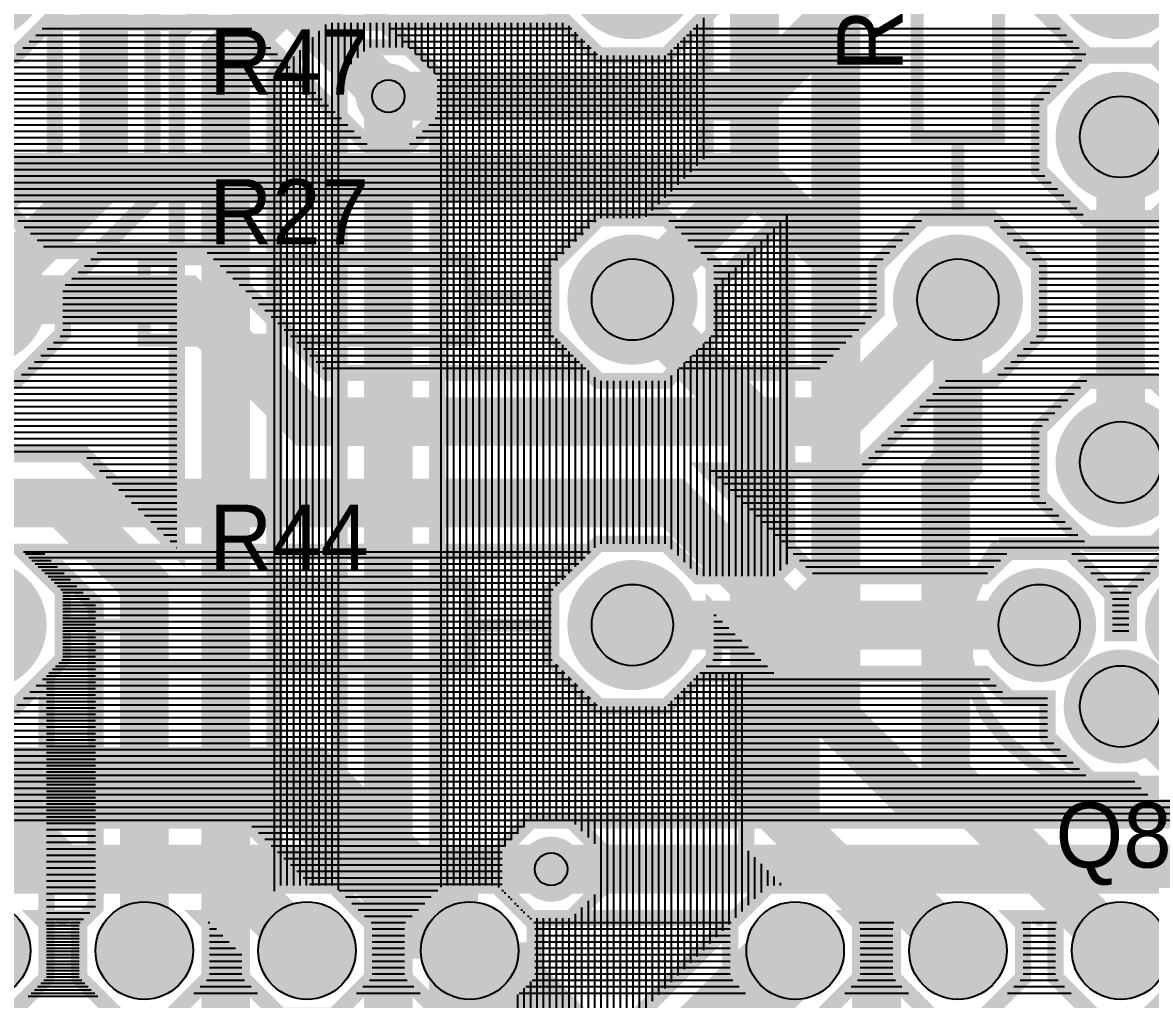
# Model space of a CAD drawing. Header units: inches. Extents: x -5.9 to 5.9, y -1.2 to 1.2.
# Drawn here: x 3.334 to 4.027, y -0.262 to 0.339 of the extents above; entities that cross this region are included whole.
import ezdxf

# ---------------------------------------------------------------- set-up
doc = ezdxf.new("R2010")
doc.units = ezdxf.units.IN
doc.layers.get('0').update_dxf_attribs({"linetype": 'CONTINUOUS'})

# ---------------------------------------------------------------- blocks, each defined once
blk = doc.blocks.new('EPAD')
at = {"const_width": 0.5}
blk.add_lwpolyline([(-0.25, 0, 1), (0.25, 0, 1)], format="xyb", close=True, dxfattribs=at)

msp = doc.modelspace()

# ---------------------------------------------------------------- linework, layer by layer
for points, const_width in [([(3.271485, 0.0735), (3.371485, 0.0735), (3.429059, 0.015925), (3.429059, 0.330926), (3.496633, 0.3985), (3.668348, 0.3985), (3.688348, 0.4185), (3.716634, 0.4185), (3.716633, 0.4185), (3.688348, 0.4185), (3.659059, 0.447789), (3.659059, 0.489211), (3.688348, 0.5185), (3.716633, 0.5185), (3.796633, 0.5985), (3.868348, 0.5985), (3.883349, 0.6135), (3.096485, 0.6135)], 0.01), ([(3.809059, -0.0315), (3.834059, -0.0065), (3.834059, 0.3935), (4.009059, 0.5685)], 0.03), ([(1.884059, 0.4935), (1.884059, 0.2435), (1.934059, 0.1935), (2.259059, 0.1935), (2.309059, 0.2435), (2.784059, 0.2435), (2.834059, 0.1935), (3.159059, 0.1935), (3.209059, 0.2435), (3.784059, 0.2435), (3.834059, 0.1935), (3.834059, -0.089), (3.884059, -0.139), (4.109059, -0.139), (4.109059, -0.2315)], 0.03), ([(3.359059, 0.489211), (3.359059, 0.460926), (3.414059, 0.405926), (3.414059, 0.231074), (3.359059, 0.176074), (3.359059, 0.147789), (3.32977, 0.1185), (3.288348, 0.1185)], 0.01), ([(3.309059, 0.1685), (3.384059, 0.2435), (3.384059, 0.3935), (3.309059, 0.4685)], 0.03), ([(3.709059, 0.4685), (3.784059, 0.3935), (3.784059, 0.2435), (3.709059, 0.1685)], 0.03), ([(3.884059, 0.2685), (3.934059, 0.2685), (3.934059, 0.4685), (3.884059, 0.4685), (3.884059, 0.2685)], 0.008), ([(3.884059, 0.2685), (3.934059, 0.2685), (3.934059, 0.4685), (3.884059, 0.4685), (3.884059, 0.2685)], 0.008), ([(3.884059, 0.2685), (3.934059, 0.2685), (3.934059, 0.4685), (3.884059, 0.4685), (3.884059, 0.2685)], 0.008), ([(3.34977, 0.3985), (3.496485, 0.3985), (3.571485, 0.3235), (3.571485, 0.3235), (3.589059, 0.305926), (3.589059, 0.281074), (3.571485, 0.2635), (3.546633, 0.2635), (3.529059, 0.281074), (3.529059, 0.281074), (3.471633, 0.3385), (3.34977, 0.3385), (3.32977, 0.3185), (3.288348, 0.3185), (3.259059, 0.347789), (3.259059, 0.389211), (3.288348, 0.4185), (3.32977, 0.4185), (3.34977, 0.3985)], 0.01), ([(3.759059, 0.389211), (3.759059, 0.347789), (3.72977, 0.3185), (3.688348, 0.3185), (3.659059, 0.347789), (3.659059, 0.389211), (3.688348, 0.4185), (3.72977, 0.4185), (3.759059, 0.389211)], 0.01), ([(3.959059, 0.347789), (3.959059, 0.389211), (3.988348, 0.4185), (4.02977, 0.4185), (4.059059, 0.389211), (4.059059, 0.347789), (4.02977, 0.3185), (3.988348, 0.3185), (3.959059, 0.347789)], 0.01), ([(3.609059, -0.2315), (3.684059, -0.3065), (4.184059, -0.3065), (4.184059, 0.1435), (4.409059, 0.3685)], 0.05), ([(3.134059, 0.3685), (3.209059, 0.2935), (3.209059, 0.0935), (3.259059, 0.0435), (3.359059, 0.0435), (3.409059, -0.0065), (3.409059, -0.2315)], 0.03), ([(3.559059, 0.2935), (3.484059, 0.3685), (3.309059, 0.3685)], 0.03), ([(3.459059, -0.7565), (3.459059, 0.3185), (3.509059, 0.3685), (3.709059, 0.3685)], 0.03), ([(3.559059, 0.2935), (3.784059, 0.2935), (3.859059, 0.3685), (4.009059, 0.3685)], 0.03), ([(3.316633, 0.2185), (3.354059, 0.255926), (3.354059, 0.34279), (3.32977, 0.3185), (3.288348, 0.3185)], 0.01), ([(3.625628, -0.2715), (3.649059, -0.248069), (3.649059, -0.214931), (3.625628, -0.1915), (3.592491, -0.1915), (3.589059, -0.194932), (3.589059, 0.305926), (3.571485, 0.3235), (3.546633, 0.3235), (3.529059, 0.305926), (3.529059, -0.194932), (3.525628, -0.1915), (3.492491, -0.1915), (3.489059, -0.194932), (3.489059, 0.306074), (3.521485, 0.3385), (3.668348, 0.3385), (3.688348, 0.3185), (3.72977, 0.3185), (3.754059, 0.34279), (3.754059, 0.255926)], 0.01), ([(4.059059, 0.289211), (4.059059, 0.247789), (4.02977, 0.2185), (3.988348, 0.2185), (3.959059, 0.247789), (3.959059, 0.289211), (3.988348, 0.3185), (4.02977, 0.3185), (4.059059, 0.289211)], 0.01), ([(3.509059, -0.6315), (3.559059, -0.5815), (3.559059, 0.2935)], 0.03), ([(4.009059, 0.0685), (4.009059, 0.2685)], 0.03), ([(3.909059, 0.2185), (3.909059, 0.2685)], 0.008), ([(3.909059, 0.2185), (3.909059, 0.2685)], 0.008), ([(3.909059, 0.2185), (3.909059, 0.2685)], 0.008), ([(3.754059, 0.255926), (3.716633, 0.2185), (3.688348, 0.2185), (3.659059, 0.189211), (3.659059, 0.147789), (3.688348, 0.1185), (3.72977, 0.1185), (3.759059, 0.147789), (3.759059, 0.176074), (3.804059, 0.221075), (3.804059, 0.005926), (3.796633, -0.0015), (3.74977, -0.0015), (3.72977, 0.0185), (3.688348, 0.0185), (3.659059, -0.010789), (3.659059, -0.052211), (3.688348, -0.0815), (3.72977, -0.0815), (3.74977, -0.0615), (3.779059, -0.0615), (3.779059, -0.168926), (3.801634, -0.1915), (3.792491, -0.1915), (3.769059, -0.214932), (3.706559, -0.277432)], 0.01), ([(3.288348, 0.2185), (3.32977, 0.2185), (3.34977, 0.1985), (3.446485, 0.1985), (3.521485, 0.1235), (3.683349, 0.1235), (3.659059, 0.147789), (3.659059, 0.189211), (3.688348, 0.2185), (3.72977, 0.2185), (3.759059, 0.189211), (3.759059, 0.147789), (3.734769, 0.1235), (3.821633, 0.1235), (3.859059, 0.160926), (3.859059, 0.189211), (3.888348, 0.2185), (3.92977, 0.2185), (3.959059, 0.189211), (3.959059, 0.147789), (3.92977, 0.1185), (3.901485, 0.1185), (3.846485, 0.0635), (3.756484, 0.0635), (3.821485, -0.0015), (3.92542, -0.0015), (3.94042, 0.0135), (3.977698, 0.0135), (4.004059, -0.012861), (4.004059, -0.0365), (4.014059, -0.0365), (4.014059, -0.012861), (4.04042, 0.0135)], 0.01), ([(3.409059, 0.1435), (3.609059, 0.1435), (3.609059, 0.1935), (3.409059, 0.1935), (3.409059, 0.1435)], 0.008), ([(3.409059, 0.1435), (3.609059, 0.1435), (3.609059, 0.1935), (3.409059, 0.1935), (3.409059, 0.1435)], 0.008), ([(3.409059, 0.1435), (3.609059, 0.1435), (3.609059, 0.1935), (3.409059, 0.1935), (3.409059, 0.1435)], 0.008), ([(3.309059, 0.1685), (3.434059, 0.1685), (3.509059, 0.0935), (3.834059, 0.0935), (3.909059, 0.1685)], 0.03), ([(3.709059, 0.1685), (3.784059, 0.0935), (3.784059, -0.1315), (3.834059, -0.1815), (3.859059, -0.1815), (3.909059, -0.2315)], 0.03), ([(3.909059, 0.1685), (3.909059, 0.0685), (3.901559, 0.061), (3.901559, -0.124), (4.009059, -0.2315)], 0.03), ([(3.359059, 0.1685), (3.409059, 0.1685)], 0.008), ([(3.359059, 0.1685), (3.409059, 0.1685)], 0.008), ([(3.359059, 0.1685), (3.409059, 0.1685)], 0.008), ([(3.609059, 0.1685), (3.659059, 0.1685)], 0.008), ([(3.609059, 0.1685), (3.659059, 0.1685)], 0.008), ([(3.609059, 0.1685), (3.659059, 0.1685)], 0.008), ([(2.009059, 0.1435), (3.034059, 0.1435), (3.359059, -0.1815), (3.659059, -0.1815)], 0.03), ([(4.04977, 0.0385), (4.02977, 0.0185), (3.988348, 0.0185), (3.959059, 0.047789), (3.959059, 0.089211), (3.988348, 0.1185), (4.02977, 0.1185), (4.04977, 0.0985)], 0.01), ([(4.009059, 0.0685), (4.084059, 0.0685), (4.134059, 0.0185), (4.134059, -0.0815), (4.109059, -0.1065), (4.039059, -0.1065), (4.014059, -0.0815), (4.009059, -0.0815)], 0.03), ([(-0.340941, 0.0185), (-0.315941, -0.0065), (0.184059, -0.0065), (0.234059, 0.0435), (3.734059, 0.0435), (3.809059, -0.0315), (3.959059, -0.0315)], 0.03), ([(3.914059, -0.0315), (3.914919, -0.022174), (3.917184, -0.013141), (3.924059, 0.002875), (3.934059, 0.0185)], 0.008), ([(3.914059, -0.0315), (3.914919, -0.022174), (3.917184, -0.013141), (3.924059, 0.002875), (3.934059, 0.0185)], 0.008), ([(3.914059, -0.0315), (3.914919, -0.022174), (3.917184, -0.013141), (3.924059, 0.002875), (3.934059, 0.0185)], 0.008), ([(4.084059, 0.0185), (3.934059, 0.0185)], 0.008), ([(4.084059, 0.0185), (3.934059, 0.0185)], 0.008), ([(4.084059, 0.0185), (3.934059, 0.0185)], 0.008), ([(2.14184, 0.0135), (3.076278, 0.0135), (3.054059, -0.008719), (3.054059, -0.054281), (3.086278, -0.0865), (3.131841, -0.0865), (3.164059, -0.054281), (3.164059, -0.008719), (3.14184, 0.0135), (3.283349, 0.0135), (3.259059, -0.010789), (3.259059, -0.052211), (3.288348, -0.0815), (3.32977, -0.0815), (3.359059, -0.052211), (3.359059, -0.010789), (3.334769, 0.0135), (3.683349, 0.0135), (3.659059, -0.010789)], 0.01), ([(3.392491, -0.2715), (3.369059, -0.248069), (3.369059, -0.214931), (3.379059, -0.204931), (3.379059, -0.018926), (3.346633, 0.0135), (3.334769, 0.0135), (3.359059, -0.010789), (3.359059, -0.052211), (3.349059, -0.062211), (3.349059, -0.248069), (3.325628, -0.2715)], 0.01), ([(3.109059, -0.0315), (3.209059, -0.1315), (3.509059, -0.1315), (3.609059, -0.2315)], 0.05), ([(3.409059, -0.0565), (3.609059, -0.0565), (3.609059, -0.0065), (3.409059, -0.0065), (3.409059, -0.0565)], 0.008), ([(3.409059, -0.0565), (3.609059, -0.0565), (3.609059, -0.0065), (3.409059, -0.0065), (3.409059, -0.0565)], 0.008), ([(3.409059, -0.0565), (3.609059, -0.0565), (3.609059, -0.0065), (3.409059, -0.0065), (3.409059, -0.0565)], 0.008), ([(3.659059, -0.010789), (3.659059, -0.052211), (3.688348, -0.0815), (3.72977, -0.0815), (3.759059, -0.052211), (3.759059, -0.023925), (3.796633, -0.0615), (3.92542, -0.0615), (3.94042, -0.0765), (3.964059, -0.0765), (3.964059, -0.100139), (3.99042, -0.1265), (4.016633, -0.1265), (4.026633, -0.1365), (4.121485, -0.1365)], 0.01), ([(3.809059, -0.0315), (3.709059, -0.0315)], 0.03), ([(3.809059, -0.0315), (3.809059, -0.1565), (3.859059, -0.2065), (3.859059, -0.5815), (3.959059, -0.5815), (4.009059, -0.6315)], 0.03), ([(3.359059, -0.0315), (3.409059, -0.0315)], 0.008), ([(3.359059, -0.0315), (3.409059, -0.0315)], 0.008), ([(3.359059, -0.0315), (3.409059, -0.0315)], 0.008), ([(3.609059, -0.0315), (3.659059, -0.0315)], 0.008), ([(3.609059, -0.0315), (3.659059, -0.0315)], 0.008), ([(3.609059, -0.0315), (3.659059, -0.0315)], 0.008), ([(3.914059, -0.0315), (3.914398, -0.051947), (3.918883, -0.070856), (3.927089, -0.08786), (3.93859, -0.102594), (3.952963, -0.114691), (3.969782, -0.123785), (3.988622, -0.12951), (4.009059, -0.1315)], 0.008), ([(3.914059, -0.0315), (3.914398, -0.051947), (3.918883, -0.070856), (3.927089, -0.08786), (3.93859, -0.102594), (3.952963, -0.114691), (3.969782, -0.123785), (3.988622, -0.12951), (4.009059, -0.1315)], 0.008), ([(3.914059, -0.0315), (3.914398, -0.051947), (3.918883, -0.070856), (3.927089, -0.08786), (3.93859, -0.102594), (3.952963, -0.114691), (3.969782, -0.123785), (3.988622, -0.12951), (4.009059, -0.1315)], 0.008), ([(4.104059, -0.0315), (4.10372, -0.051947), (4.099235, -0.070856), (4.09103, -0.08786), (4.079528, -0.102594), (4.065155, -0.114691), (4.048336, -0.123785), (4.029496, -0.12951), (4.009059, -0.1315)], 0.008), ([(4.104059, -0.0315), (4.10372, -0.051947), (4.099235, -0.070856), (4.09103, -0.08786), (4.079528, -0.102594), (4.065155, -0.114691), (4.048336, -0.123785), (4.029496, -0.12951), (4.009059, -0.1315)], 0.008), ([(4.104059, -0.0315), (4.10372, -0.051947), (4.099235, -0.070856), (4.09103, -0.08786), (4.079528, -0.102594), (4.065155, -0.114691), (4.048336, -0.123785), (4.029496, -0.12951), (4.009059, -0.1315)], 0.008), ([(0.734059, -0.1065), (0.734059, -0.1915), (2.134059, -0.1915), (2.224059, -0.2815), (3.059059, -0.2815), (3.059059, -0.1815), (3.459059, -0.1815), (3.509059, -0.2315)], 0.03), ([(3.525628, -0.2715), (3.549059, -0.248069), (3.549059, -0.214931), (3.525628, -0.1915), (3.511485, -0.1915), (3.471485, -0.1515), (3.046633, -0.1515), (3.029059, -0.169074), (3.029059, -0.194932), (3.025628, -0.1915), (3.011485, -0.1915), (2.921485, -0.1015), (1.321633, -0.1015)], 0.01), ([(3.629059, -0.193926), (3.629059, -0.169074), (3.646633, -0.1515), (3.671485, -0.1515), (3.689059, -0.169074), (3.689059, -0.193926), (3.671485, -0.2115), (3.646633, -0.2115), (3.629059, -0.193926)], 0.01), ([(3.792491, -0.2715), (3.769059, -0.248069), (3.769059, -0.214931), (3.772491, -0.2115), (3.646633, -0.2115), (3.629059, -0.193926), (3.629059, -0.169074), (3.646633, -0.1515), (4.071485, -0.1515)], 0.01), ([(3.659059, -0.1815), (4.059059, -0.1815)], 0.03), ([(3.569059, -0.248069), (3.569059, -0.214931), (3.592491, -0.1915), (3.625628, -0.1915), (3.649059, -0.214931), (3.649059, -0.248069), (3.625628, -0.2715), (3.592491, -0.2715), (3.569059, -0.248069)], 0.01), ([(3.609059, -0.1915), (3.609059, -0.2315)], 0.01), ([(3.609059, -0.1915), (3.609059, -0.2315)], 0.01), ([(3.325628, -0.2715), (3.349059, -0.248069), (3.349059, -0.214931), (3.345627, -0.2115), (3.372491, -0.2115), (3.369059, -0.214931), (3.369059, -0.248069), (3.392491, -0.2715)], 0.01), ([(3.425628, -0.2715), (3.449059, -0.248069), (3.449059, -0.214931), (3.445627, -0.2115), (3.446633, -0.2115), (3.469059, -0.233926), (3.469059, -0.248069), (3.492491, -0.2715)], 0.01), ([(3.609059, -0.2315), (3.609059, -0.2815), (3.584059, -0.3065), (3.509059, -0.3065)], 0.05), ([(3.809059, -0.6315), (3.746559, -0.569), (3.746559, -0.294), (3.809059, -0.2315)], 0.05), ([(3.892491, -0.2715), (3.869059, -0.248069), (3.869059, -0.214931), (3.872491, -0.2115), (3.845627, -0.2115), (3.849059, -0.214931), (3.849059, -0.248069), (3.825628, -0.2715)], 0.01), ([(3.992491, -0.2715), (3.969059, -0.248069), (3.969059, -0.214931), (3.972491, -0.2115), (3.945627, -0.2115), (3.949059, -0.214931), (3.949059, -0.248069), (3.925628, -0.2715)], 0.01), ([(3.569059, -0.2315), (3.609059, -0.2315)], 0.01), ([(3.649059, -0.2315), (3.609059, -0.2315)], 0.01), ([(3.609059, -0.2715), (3.609059, -0.2315)], 0.01), ([(3.649059, -0.2315), (3.609059, -0.2315)], 0.01), ([(3.609059, -0.2715), (3.609059, -0.2315)], 0.01), ([(4.049059, -0.248069), (4.025628, -0.2715)], 0.01), ([(3.429059, -0.494932), (3.429059, -0.268068), (3.425628, -0.2715)], 0.01), ([(3.529059, -0.494932), (3.525628, -0.4915), (3.492491, -0.4915), (3.489059, -0.494932), (3.489059, -0.268068), (3.492491, -0.2715), (3.525628, -0.2715), (3.529059, -0.268068), (3.529059, -0.494932)], 0.01), ([(3.589059, -0.494932), (3.589059, -0.268068), (3.592491, -0.2715)], 0.01)]:
    msp.add_lwpolyline(points, dxfattribs=dict(const_width=const_width))
for points in [[(3.752838, 0.254704), (3.752838, 0.341569)], [(3.346289, 0.33502), (3.354059, 0.33502)], [(3.346289, 0.33502), (3.475114, 0.33502)], [(3.414059, 0.33502), (3.433154, 0.33502)], [(3.516618, -0.1915), (3.516618, 0.333633)], [(3.520555, -0.1915), (3.520555, 0.33757)], [(3.524492, -0.1915), (3.524492, 0.3385)], [(3.528429, -0.194302), (3.528429, 0.3385)], [(3.532366, 0.309233), (3.532366, 0.3385)], [(3.536303, 0.31317), (3.536303, 0.3385)], [(3.54024, 0.317107), (3.54024, 0.3385)], [(3.544177, 0.321044), (3.544177, 0.3385)], [(3.548114, 0.3235), (3.548114, 0.3385)], [(3.552051, 0.3235), (3.552051, 0.3385)], [(3.555988, 0.3235), (3.555988, 0.3385)], [(3.559925, 0.3235), (3.559925, 0.3385)], [(3.559965, 0.33502), (3.671829, 0.33502)], [(3.563862, 0.3235), (3.563862, 0.3385)], [(3.567799, 0.3235), (3.567799, 0.3385)], [(3.571736, 0.323249), (3.571736, 0.3385)], [(3.575673, 0.319312), (3.575673, 0.3385)], [(3.57961, 0.315375), (3.57961, 0.3385)], [(3.583547, 0.311438), (3.583547, 0.3385)], [(3.587484, 0.307501), (3.587484, 0.3385)], [(3.591421, -0.19257), (3.591421, 0.3385)], [(3.595358, -0.1915), (3.595358, 0.3385)], [(3.599295, -0.1915), (3.599295, 0.3385)], [(3.603232, -0.1915), (3.603232, 0.3385)], [(3.607169, -0.1915), (3.607169, 0.3385)], [(3.611106, -0.1915), (3.611106, 0.3385)], [(3.615043, -0.1915), (3.615043, 0.3385)], [(3.61898, -0.1915), (3.61898, 0.3385)], [(3.622917, -0.1915), (3.622917, 0.3385)], [(3.626854, -0.192727), (3.626854, 0.3385)], [(3.630791, -0.167342), (3.630791, 0.3385)], [(3.634728, -0.163405), (3.634728, 0.3385)], [(3.638665, -0.159468), (3.638665, 0.3385)], [(3.642602, -0.155531), (3.642602, 0.3385)], [(3.646539, -0.151594), (3.646539, 0.3385)], [(3.650476, -0.1515), (3.650476, 0.3385)], [(3.654413, -0.1515), (3.654413, 0.3385)], [(3.65835, -0.1515), (3.65835, 0.3385)], [(3.662287, 0.192438), (3.662287, 0.3385)], [(3.666224, 0.196375), (3.666224, 0.3385)], [(3.670161, 0.200312), (3.670161, 0.336688)], [(3.674098, 0.204249), (3.674098, 0.332751)], [(3.744964, 0.24683), (3.744964, 0.333695)], [(3.746289, 0.33502), (3.971829, 0.33502)], [(3.748901, 0.250767), (3.748901, 0.337632)], [(3.338415, 0.327146), (3.354059, 0.327146)], [(3.338415, 0.327146), (3.482988, 0.327146)], [(3.342352, 0.331083), (3.354059, 0.331083)], [(3.342352, 0.331083), (3.479051, 0.331083)], [(3.414059, 0.331083), (3.429217, 0.331083)], [(3.414059, 0.327146), (3.429059, 0.327146)], [(3.512681, -0.1915), (3.512681, 0.329696)], [(3.563902, 0.331083), (3.675766, 0.331083)], [(3.567839, 0.327146), (3.679703, 0.327146)], [(3.678035, 0.208186), (3.678035, 0.328814)], [(3.73709, 0.238956), (3.73709, 0.325821)], [(3.738415, 0.327146), (3.979703, 0.327146)], [(3.741027, 0.242893), (3.741027, 0.329758)], [(3.742352, 0.331083), (3.975766, 0.331083)], [(3.330541, 0.319272), (3.354059, 0.319272)], [(3.330541, 0.319272), (3.490862, 0.319272)], [(3.334478, 0.323209), (3.354059, 0.323209)], [(3.334478, 0.323209), (3.486925, 0.323209)], [(3.414059, 0.323209), (3.429059, 0.323209)], [(3.414059, 0.319272), (3.429059, 0.319272)], [(3.504807, -0.1915), (3.504807, 0.321822)], [(3.508744, -0.1915), (3.508744, 0.325759)], [(3.571776, 0.323209), (3.68364, 0.323209)], [(3.575713, 0.319272), (3.687577, 0.319272)], [(3.681972, 0.212123), (3.681972, 0.324877)], [(3.685909, 0.21606), (3.685909, 0.32094)], [(3.730541, 0.319272), (3.987577, 0.319272)], [(3.733153, 0.235019), (3.733153, 0.321884)], [(3.734478, 0.323209), (3.98364, 0.323209)], [(3.140006, 0.315335), (3.494799, 0.315335)], [(3.22965, 0.315335), (3.354059, 0.315335)], [(3.414059, 0.315335), (3.429059, 0.315335)], [(3.496933, -0.1915), (3.496933, 0.313948)], [(3.50087, -0.1915), (3.50087, 0.317885)], [(3.57965, 0.315335), (3.985183, 0.315335)], [(3.689846, 0.2185), (3.689846, 0.3185)], [(3.693783, 0.2185), (3.693783, 0.3185)], [(3.69772, 0.2185), (3.69772, 0.3185)], [(3.701657, 0.2185), (3.701657, 0.3185)], [(3.705594, 0.2185), (3.705594, 0.3185)], [(3.709531, 0.2185), (3.709531, 0.3185)], [(3.713468, 0.2185), (3.713468, 0.3185)], [(3.717405, 0.219271), (3.717405, 0.3185)], [(3.721342, 0.223208), (3.721342, 0.3185)], [(3.725279, 0.227145), (3.725279, 0.3185)], [(3.729216, 0.231082), (3.729216, 0.3185)], [(3.143943, 0.311398), (3.498736, 0.311398)], [(3.14788, 0.307461), (3.502673, 0.307461)], [(3.233587, 0.311398), (3.354059, 0.311398)], [(3.237524, 0.307461), (3.354059, 0.307461)], [(3.414059, 0.311398), (3.429059, 0.311398)], [(3.414059, 0.307461), (3.429059, 0.307461)], [(3.489059, -0.194932), (3.489059, 0.306074)], [(3.492996, -0.1915), (3.492996, 0.310011)], [(3.583587, 0.311398), (3.981246, 0.311398)], [(3.587524, 0.307461), (3.977309, 0.307461)], [(3.151817, 0.303524), (3.50661, 0.303524)], [(3.155754, 0.299587), (3.510547, 0.299587)], [(3.239059, 0.303524), (3.354059, 0.303524)], [(3.239059, 0.299587), (3.354059, 0.299587)], [(3.414059, 0.303524), (3.429059, 0.303524)], [(3.414059, 0.299587), (3.429059, 0.299587)], [(3.589059, 0.303524), (3.973372, 0.303524)], [(3.589059, 0.299587), (3.969435, 0.299587)], [(3.159691, 0.29565), (3.514484, 0.29565)], [(3.163628, 0.291713), (3.518421, 0.291713)], [(3.239059, 0.29565), (3.354059, 0.29565)], [(3.239059, 0.291713), (3.354059, 0.291713)], [(3.414059, 0.29565), (3.429059, 0.29565)], [(3.414059, 0.291713), (3.429059, 0.291713)], [(3.589059, 0.29565), (3.965498, 0.29565)], [(3.589059, 0.291713), (3.961561, 0.291713)], [(3.164059, 0.287776), (3.522358, 0.287776)], [(3.239059, 0.287776), (3.354059, 0.287776)], [(3.414059, 0.287776), (3.429059, 0.287776)], [(3.589059, 0.287776), (3.959059, 0.287776)], [(3.164059, 0.283839), (3.526295, 0.283839)], [(3.164059, 0.279902), (3.530231, 0.279902)], [(3.239059, 0.283839), (3.354059, 0.283839)], [(3.239059, 0.279902), (3.354059, 0.279902)], [(3.414059, 0.283839), (3.429059, 0.283839)], [(3.414059, 0.279902), (3.429059, 0.279902)], [(3.587887, 0.279902), (3.959059, 0.279902)], [(3.589059, 0.283839), (3.959059, 0.283839)], [(3.164059, 0.275965), (3.534169, 0.275965)], [(3.164059, 0.272028), (3.538106, 0.272028)], [(3.239059, 0.275965), (3.354059, 0.275965)], [(3.239059, 0.272028), (3.354059, 0.272028)], [(3.414059, 0.275965), (3.429059, 0.275965)], [(3.414059, 0.272028), (3.429059, 0.272028)], [(3.580013, 0.272028), (3.959059, 0.272028)], [(3.58395, 0.275965), (3.959059, 0.275965)], [(3.164059, 0.268091), (3.542043, 0.268091)], [(3.164059, 0.264154), (3.54598, 0.264154)], [(3.239059, 0.268091), (3.354059, 0.268091)], [(3.239059, 0.264154), (3.354059, 0.264154)], [(3.414059, 0.268091), (3.429059, 0.268091)], [(3.414059, 0.264154), (3.429059, 0.264154)], [(3.572139, 0.264154), (3.959059, 0.264154)], [(3.576076, 0.268091), (3.959059, 0.268091)], [(3.164059, 0.260217), (3.959059, 0.260217)], [(3.239059, 0.260217), (3.354059, 0.260217)], [(3.414059, 0.260217), (3.429059, 0.260217)], [(3.164059, 0.25628), (3.959059, 0.25628)], [(3.164059, 0.252343), (3.959059, 0.252343)], [(3.239059, 0.25628), (3.354059, 0.25628)], [(3.239059, 0.252343), (3.350476, 0.252343)], [(3.414059, 0.25628), (3.429059, 0.25628)], [(3.414059, 0.252343), (3.429059, 0.252343)], [(3.162809, 0.244469), (3.96238, 0.244469)], [(3.164059, 0.248406), (3.959059, 0.248406)], [(3.239059, 0.248406), (3.346539, 0.248406)], [(3.239059, 0.244469), (3.342602, 0.244469)], [(3.414059, 0.248406), (3.429059, 0.248406)], [(3.414059, 0.244469), (3.429059, 0.244469)], [(3.154935, 0.236594), (3.970254, 0.236594)], [(3.158872, 0.240531), (3.966317, 0.240531)], [(3.239059, 0.240531), (3.338665, 0.240531)], [(3.239059, 0.236594), (3.334728, 0.236594)], [(3.414059, 0.240531), (3.429059, 0.240531)], [(3.414059, 0.236594), (3.429059, 0.236594)], [(3.150998, 0.232657), (3.974191, 0.232657)], [(3.414059, 0.232657), (3.429059, 0.232657)], [(3.143124, 0.224783), (3.982065, 0.224783)], [(3.147061, 0.22872), (3.978128, 0.22872)], [(3.407768, 0.224783), (3.429059, 0.224783)], [(3.411705, 0.22872), (3.429059, 0.22872)], [(3.139187, 0.220846), (3.986002, 0.220846)], [(3.33136, 0.216909), (3.686758, 0.216909)], [(3.399894, 0.216909), (3.429059, 0.216909)], [(3.403831, 0.220846), (3.429059, 0.220846)], [(3.73136, 0.216909), (3.886758, 0.216909)], [(3.800082, 0.001948), (3.800082, 0.217098)], [(3.804019, 0.005885), (3.804019, 0.221035)], [(3.804059, 0.005926), (3.804059, 0.221075)], [(3.93136, 0.216909), (4.254059, 0.216909)], [(3.335297, 0.212972), (3.682821, 0.212972)], [(3.339234, 0.209035), (3.678884, 0.209035)], [(3.39202, 0.209035), (3.429059, 0.209035)], [(3.395957, 0.212972), (3.429059, 0.212972)], [(3.735297, 0.212972), (3.882821, 0.212972)], [(3.739234, 0.209035), (3.878884, 0.209035)], [(3.792208, -0.0015), (3.792208, 0.209224)], [(3.796145, -0.0015), (3.796145, 0.213161)], [(3.935297, 0.212972), (4.254059, 0.212972)], [(3.939234, 0.209035), (4.254059, 0.209035)], [(3.343171, 0.205098), (3.674947, 0.205098)], [(3.347108, 0.201161), (3.67101, 0.201161)], [(3.384146, 0.201161), (3.429059, 0.201161)], [(3.388083, 0.205098), (3.429059, 0.205098)], [(3.743171, 0.205098), (3.874947, 0.205098)], [(3.747108, 0.201161), (3.87101, 0.201161)], [(3.784334, -0.0015), (3.784334, 0.20135)], [(3.788271, -0.0015), (3.788271, 0.205287)], [(3.943171, 0.205098), (4.254059, 0.205098)], [(3.947108, 0.201161), (4.254059, 0.201161)], [(3.380209, 0.197224), (3.429059, 0.197224)], [(3.44776, 0.197224), (3.667073, 0.197224)], [(3.751045, 0.197224), (3.867073, 0.197224)], [(3.780397, -0.0015), (3.780397, 0.197413)], [(3.951045, 0.197224), (4.254059, 0.197224)], [(3.372335, 0.18935), (3.429059, 0.18935)], [(3.376272, 0.193287), (3.429059, 0.193287)], [(3.451697, 0.193287), (3.663136, 0.193287)], [(3.455634, 0.18935), (3.659199, 0.18935)], [(3.754982, 0.193287), (3.863136, 0.193287)], [(3.758919, 0.18935), (3.859199, 0.18935)], [(3.772523, -0.0015), (3.772523, 0.189539)], [(3.77646, -0.0015), (3.77646, 0.193476)], [(3.954982, 0.193287), (4.254059, 0.193287)], [(3.958919, 0.18935), (4.254059, 0.18935)], [(3.364461, 0.181476), (3.429059, 0.181476)], [(3.368398, 0.185413), (3.429059, 0.185413)], [(3.459571, 0.185413), (3.659059, 0.185413)], [(3.463508, 0.181476), (3.659059, 0.181476)], [(3.759059, 0.185413), (3.859059, 0.185413)], [(3.759059, 0.181476), (3.859059, 0.181476)], [(3.764649, -0.0015), (3.764649, 0.181665)], [(3.768586, -0.0015), (3.768586, 0.185602)], [(3.959059, 0.185413), (4.254059, 0.185413)], [(3.959059, 0.181476), (4.254059, 0.181476)], [(3.359059, 0.173602), (3.429059, 0.173602)], [(3.360524, 0.177539), (3.429059, 0.177539)], [(3.467445, 0.177539), (3.659059, 0.177539)], [(3.471382, 0.173602), (3.659059, 0.173602)], [(3.759059, 0.177539), (3.859059, 0.177539)], [(3.759059, 0.173602), (3.859059, 0.173602)], [(3.760712, -0.0015), (3.760712, 0.177728)], [(3.959059, 0.177539), (4.257594, 0.177539)], [(3.959059, 0.173602), (4.261531, 0.173602)], [(3.359059, 0.169665), (3.429059, 0.169665)], [(3.475319, 0.169665), (3.659059, 0.169665)], [(3.759059, 0.169665), (3.859059, 0.169665)], [(3.959059, 0.169665), (4.265469, 0.169665)], [(3.359059, 0.165728), (3.429059, 0.165728)], [(3.359059, 0.161791), (3.429059, 0.161791)], [(3.479256, 0.165728), (3.659059, 0.165728)], [(3.483193, 0.161791), (3.659059, 0.161791)], [(3.759059, 0.165728), (3.859059, 0.165728)], [(3.759059, 0.161791), (3.859059, 0.161791)], [(3.959059, 0.165728), (4.269406, 0.165728)], [(3.959059, 0.161791), (4.273343, 0.161791)], [(3.359059, 0.157854), (3.429059, 0.157854)], [(3.359059, 0.153917), (3.429059, 0.153917)], [(3.48713, 0.157854), (3.659059, 0.157854)], [(3.491067, 0.153917), (3.659059, 0.153917)], [(3.759059, 0.157854), (3.855988, 0.157854)], [(3.759059, 0.153917), (3.852051, 0.153917)], [(3.959059, 0.157854), (4.27728, 0.157854)], [(3.959059, 0.153917), (4.281217, 0.153917)], [(3.357313, 0.146043), (3.429059, 0.146043)], [(3.359059, 0.14998), (3.429059, 0.14998)], [(3.495004, 0.14998), (3.659059, 0.14998)], [(3.498941, 0.146043), (3.660806, 0.146043)], [(3.757313, 0.146043), (3.844177, 0.146043)], [(3.759059, 0.14998), (3.848114, 0.14998)], [(3.957313, 0.146043), (4.289091, 0.146043)], [(3.959059, 0.14998), (4.285154, 0.14998)], [(3.353376, 0.142106), (3.429059, 0.142106)], [(3.502878, 0.142106), (3.664743, 0.142106)], [(3.662287, -0.007562), (3.662287, 0.144562)], [(3.666224, -0.003625), (3.666224, 0.140625)], [(3.752838, -0.0015), (3.752838, 0.141569)], [(3.753376, 0.142106), (3.84024, 0.142106)], [(3.756775, -0.0015), (3.756775, 0.145506)], [(3.953376, 0.142106), (4.293028, 0.142106)], [(3.345502, 0.134232), (3.429059, 0.134232)], [(3.349439, 0.138169), (3.429059, 0.138169)], [(3.506815, 0.138169), (3.66868, 0.138169)], [(3.510752, 0.134232), (3.672617, 0.134232)], [(3.670161, 0.000312), (3.670161, 0.136688)], [(3.674098, 0.004249), (3.674098, 0.132751)], [(3.744964, 0.003305), (3.744964, 0.133695)], [(3.745502, 0.134232), (3.832366, 0.134232)], [(3.748901, -0.000632), (3.748901, 0.137632)], [(3.749439, 0.138169), (3.836303, 0.138169)], [(3.945502, 0.134232), (4.300902, 0.134232)], [(3.949439, 0.138169), (4.296965, 0.138169)], [(3.337628, 0.126358), (3.429059, 0.126358)], [(3.341565, 0.130295), (3.429059, 0.130295)], [(3.514689, 0.130295), (3.676554, 0.130295)], [(3.518626, 0.126358), (3.680491, 0.126358)], [(3.678035, 0.008186), (3.678035, 0.128814)], [(3.681972, 0.012123), (3.681972, 0.124877)], [(3.73709, 0.011179), (3.73709, 0.125821)], [(3.737628, 0.126358), (3.824492, 0.126358)], [(3.741027, 0.007242), (3.741027, 0.129758)], [(3.741565, 0.130295), (3.828429, 0.130295)], [(3.937628, 0.126358), (4.308776, 0.126358)], [(3.941565, 0.130295), (4.304839, 0.130295)], [(3.239059, 0.118484), (3.429059, 0.118484)], [(3.333691, 0.122421), (3.429059, 0.122421)], [(3.685909, 0.01606), (3.685909, 0.12094)], [(3.689846, 0.0185), (3.689846, 0.1185)], [(3.693783, 0.0185), (3.693783, 0.1185)], [(3.69772, 0.0185), (3.69772, 0.1185)], [(3.701657, 0.0185), (3.701657, 0.1185)], [(3.705594, 0.0185), (3.705594, 0.1185)], [(3.709531, 0.0185), (3.709531, 0.1185)], [(3.713468, 0.0185), (3.713468, 0.1185)], [(3.717405, 0.0185), (3.717405, 0.1185)], [(3.721342, 0.0185), (3.721342, 0.1185)], [(3.725279, 0.0185), (3.725279, 0.1185)], [(3.729216, 0.0185), (3.729216, 0.1185)], [(3.733153, 0.015116), (3.733153, 0.121884)], [(3.901469, 0.118484), (3.988333, 0.118484)], [(3.933691, 0.122421), (4.312713, 0.122421)], [(3.239059, 0.114547), (3.429059, 0.114547)], [(3.897531, 0.114547), (3.984396, 0.114547)], [(3.239059, 0.11061), (3.429059, 0.11061)], [(3.239059, 0.106673), (3.429059, 0.106673)], [(3.889657, 0.106673), (3.976522, 0.106673)], [(3.893594, 0.11061), (3.980459, 0.11061)], [(3.242248, 0.102736), (3.429059, 0.102736)], [(3.246185, 0.098799), (3.429059, 0.098799)], [(3.881783, 0.098799), (3.968648, 0.098799)], [(3.88572, 0.102736), (3.972585, 0.102736)], [(3.250122, 0.094862), (3.429059, 0.094862)], [(3.254059, 0.090925), (3.429059, 0.090925)], [(3.873909, 0.090925), (3.960774, 0.090925)], [(3.877846, 0.094862), (3.964711, 0.094862)], [(3.257996, 0.086988), (3.429059, 0.086988)], [(3.869972, 0.086988), (3.959059, 0.086988)], [(3.261933, 0.083051), (3.429059, 0.083051)], [(3.26587, 0.079114), (3.429059, 0.079114)], [(3.862098, 0.079114), (3.959059, 0.079114)], [(3.866035, 0.083051), (3.959059, 0.083051)], [(3.269807, 0.075177), (3.429059, 0.075177)], [(3.373744, 0.07124), (3.429059, 0.07124)], [(3.854224, 0.07124), (3.959059, 0.07124)], [(3.858161, 0.075177), (3.959059, 0.075177)], [(3.377681, 0.067303), (3.429059, 0.067303)], [(3.381618, 0.063366), (3.429059, 0.063366)], [(3.756618, 0.063366), (3.959059, 0.063366)], [(3.850287, 0.067303), (3.959059, 0.067303)], [(3.385555, 0.059429), (3.429059, 0.059429)], [(3.389492, 0.055492), (3.429059, 0.055492)], [(3.760555, 0.059429), (3.959059, 0.059429)], [(3.764492, 0.055492), (3.959059, 0.055492)], [(3.393429, 0.051555), (3.429059, 0.051555)], [(3.768429, 0.051555), (3.959059, 0.051555)], [(3.397366, 0.047618), (3.429059, 0.047618)], [(3.401303, 0.043681), (3.429059, 0.043681)], [(3.772366, 0.047618), (3.959231, 0.047618)], [(3.776303, 0.043681), (3.963168, 0.043681)], [(3.40524, 0.039744), (3.429059, 0.039744)], [(3.409177, 0.035807), (3.429059, 0.035807)], [(3.78024, 0.039744), (3.967105, 0.039744)], [(3.784177, 0.035807), (3.971042, 0.035807)], [(3.413114, 0.03187), (3.429059, 0.03187)], [(3.417051, 0.027933), (3.429059, 0.027933)], [(3.788114, 0.03187), (3.974979, 0.03187)], [(3.792051, 0.027933), (3.978916, 0.027933)], [(3.420988, 0.023996), (3.429059, 0.023996)], [(3.795988, 0.023996), (3.982853, 0.023996)], [(3.424925, 0.020059), (3.429059, 0.020059)], [(3.428862, 0.016122), (3.429059, 0.016122)], [(3.799925, 0.020059), (3.98679, 0.020059)], [(3.803862, 0.016122), (4.094012, 0.016122)], [(3.334769, 0.0135), (3.683349, 0.0135)], [(3.336084, 0.012185), (3.347949, 0.012185)], [(3.338156, 0.010114), (3.679963, 0.010114)], [(3.340021, 0.008248), (3.351886, 0.008248)], [(3.807799, 0.012185), (3.939105, 0.012185)], [(3.811736, 0.008248), (3.935168, 0.008248)], [(3.979013, 0.012185), (4.039105, 0.012185)], [(3.98295, 0.008248), (4.035168, 0.008248)], [(3.342093, 0.006177), (3.676026, 0.006177)], [(3.343958, 0.004311), (3.355823, 0.004311)], [(3.34603, 0.00224), (3.672089, 0.00224)], [(3.347895, 0.000374), (3.35976, 0.000374)], [(3.815673, 0.004311), (3.931231, 0.004311)], [(3.81961, 0.000374), (3.927294, 0.000374)], [(3.986887, 0.004311), (4.031231, 0.004311)], [(3.990824, 0.000374), (4.027294, 0.000374)], [(3.349967, -0.001697), (3.668152, -0.001697)], [(3.351832, -0.003563), (3.363697, -0.003563)], [(3.353904, -0.005634), (3.664215, -0.005634)], [(3.994761, -0.003563), (4.023357, -0.003563)], [(3.355769, -0.0075), (3.367634, -0.0075)], [(3.357841, -0.009571), (3.660278, -0.009571)], [(3.359059, -0.011437), (3.371571, -0.011437)], [(3.359059, -0.013508), (3.659059, -0.013508)], [(3.998698, -0.0075), (4.01942, -0.0075)], [(4.002635, -0.011437), (4.015483, -0.011437)], [(3.359059, -0.015374), (3.375508, -0.015374)], [(3.359059, -0.017445), (3.659059, -0.017445)], [(3.359059, -0.019311), (3.379059, -0.019311)], [(4.004059, -0.015374), (4.014059, -0.015374)], [(4.004059, -0.019311), (4.014059, -0.019311)], [(3.359059, -0.021382), (3.659059, -0.021382)], [(3.359059, -0.023248), (3.379059, -0.023248)], [(3.359059, -0.025319), (3.659059, -0.025319)], [(3.359059, -0.027185), (3.379059, -0.027185)], [(3.759059, -0.025319), (3.760453, -0.025319)], [(4.004059, -0.023248), (4.014059, -0.023248)], [(4.004059, -0.027185), (4.014059, -0.027185)], [(3.359059, -0.029256), (3.659059, -0.029256)], [(3.359059, -0.031122), (3.379059, -0.031122)], [(3.359059, -0.033193), (3.659059, -0.033193)], [(3.759059, -0.029256), (3.76439, -0.029256)], [(3.759059, -0.033193), (3.768327, -0.033193)], [(4.004059, -0.031122), (4.014059, -0.031122)], [(3.359059, -0.035059), (3.379059, -0.035059)], [(3.359059, -0.03713), (3.659059, -0.03713)], [(3.359059, -0.038996), (3.379059, -0.038996)], [(3.359059, -0.041067), (3.659059, -0.041067)], [(3.759059, -0.03713), (3.772264, -0.03713)], [(3.759059, -0.041067), (3.776201, -0.041067)], [(4.004059, -0.035059), (4.014059, -0.035059)], [(3.359059, -0.042933), (3.379059, -0.042933)], [(3.359059, -0.045004), (3.659059, -0.045004)], [(3.359059, -0.04687), (3.379059, -0.04687)], [(3.759059, -0.045004), (3.780138, -0.045004)], [(3.356525, -0.054744), (3.379059, -0.054744)], [(3.358391, -0.052878), (3.659727, -0.052878)], [(3.359059, -0.048941), (3.659059, -0.048941)], [(3.359059, -0.050807), (3.379059, -0.050807)], [(3.662287, -0.1515), (3.662287, -0.055438)], [(3.758391, -0.052878), (3.788012, -0.052878)], [(3.759059, -0.048941), (3.784075, -0.048941)], [(3.350517, -0.060752), (3.667601, -0.060752)], [(3.352588, -0.058681), (3.379059, -0.058681)], [(3.354454, -0.056815), (3.663664, -0.056815)], [(3.666224, -0.1515), (3.666224, -0.059375)], [(3.748901, -0.23509), (3.748901, -0.062368)], [(3.750517, -0.060752), (3.795886, -0.060752)], [(3.752838, -0.231153), (3.752838, -0.0615)], [(3.754454, -0.056815), (3.791949, -0.056815)], [(3.756775, -0.227216), (3.756775, -0.0615)], [(3.760712, -0.223279), (3.760712, -0.0615)], [(3.764649, -0.219342), (3.764649, -0.0615)], [(3.768586, -0.215405), (3.768586, -0.0615)], [(3.772523, -0.211468), (3.772523, -0.0615)], [(3.77646, -0.207531), (3.77646, -0.0615)], [(3.342643, -0.068626), (3.675475, -0.068626)], [(3.34658, -0.064689), (3.671538, -0.064689)], [(3.349059, -0.062618), (3.379059, -0.062618)], [(3.349059, -0.066555), (3.379059, -0.066555)], [(3.670161, -0.1515), (3.670161, -0.063312)], [(3.674098, -0.154113), (3.674098, -0.067249)], [(3.742643, -0.068626), (3.932546, -0.068626)], [(3.744964, -0.239027), (3.744964, -0.066305)], [(3.74658, -0.064689), (3.928609, -0.064689)], [(3.338706, -0.072563), (3.679412, -0.072563)], [(3.349059, -0.070492), (3.379059, -0.070492)], [(3.349059, -0.074429), (3.379059, -0.074429)], [(3.678035, -0.15805), (3.678035, -0.071186)], [(3.681972, -0.161987), (3.681972, -0.075123)], [(3.73709, -0.246901), (3.73709, -0.074179)], [(3.738706, -0.072563), (3.936483, -0.072563)], [(3.741027, -0.242964), (3.741027, -0.070242)], [(3.330832, -0.080437), (3.687286, -0.080437)], [(3.334769, -0.0765), (3.683349, -0.0765)], [(3.349059, -0.078366), (3.379059, -0.078366)], [(3.349059, -0.082303), (3.379059, -0.082303)], [(3.685909, -0.165924), (3.685909, -0.07906)], [(3.689846, -0.555719), (3.689846, -0.0815)], [(3.693783, -0.559656), (3.693783, -0.0815)], [(3.69772, -0.563593), (3.69772, -0.0815)], [(3.701657, -0.56753), (3.701657, -0.0815)], [(3.705594, -0.571467), (3.705594, -0.0815)], [(3.709531, -0.27446), (3.709531, -0.0815)], [(3.713468, -0.270523), (3.713468, -0.0815)], [(3.717405, -0.266586), (3.717405, -0.0815)], [(3.721342, -0.262649), (3.721342, -0.0815)], [(3.725279, -0.258712), (3.725279, -0.0815)], [(3.729216, -0.254775), (3.729216, -0.0815)], [(3.730832, -0.080437), (3.964059, -0.080437)], [(3.733153, -0.250838), (3.733153, -0.078116)], [(3.734769, -0.0765), (3.964059, -0.0765)], [(0.836581, -0.088311), (3.964059, -0.088311)], [(3.133966, -0.084374), (3.964059, -0.084374)], [(3.349059, -0.08624), (3.379059, -0.08624)], [(0.840518, -0.092248), (3.964059, -0.092248)], [(0.844455, -0.096185), (3.964059, -0.096185)], [(3.349059, -0.090177), (3.379059, -0.090177)], [(3.349059, -0.094114), (3.379059, -0.094114)], [(0.848392, -0.100122), (3.964059, -0.100122)], [(3.349059, -0.098051), (3.379059, -0.098051)], [(3.349059, -0.101988), (3.379059, -0.101988)], [(2.924044, -0.104059), (3.96798, -0.104059)], [(2.927981, -0.107996), (3.971917, -0.107996)], [(3.349059, -0.105925), (3.379059, -0.105925)], [(3.349059, -0.109862), (3.379059, -0.109862)], [(2.931918, -0.111933), (3.975854, -0.111933)], [(2.935855, -0.11587), (3.979791, -0.11587)], [(3.349059, -0.113799), (3.379059, -0.113799)], [(3.349059, -0.117736), (3.379059, -0.117736)], [(2.939792, -0.119807), (3.983728, -0.119807)], [(2.943729, -0.123744), (3.987665, -0.123744)], [(3.349059, -0.121673), (3.379059, -0.121673)], [(2.947666, -0.127681), (4.017815, -0.127681)], [(2.951603, -0.131619), (4.021752, -0.131619)], [(3.349059, -0.12561), (3.379059, -0.12561)], [(3.349059, -0.129547), (3.379059, -0.129547)], [(2.95554, -0.135556), (4.025689, -0.135556)], [(3.349059, -0.133484), (3.379059, -0.133484)], [(3.349059, -0.137421), (3.379059, -0.137421)], [(2.959477, -0.139493), (4.129059, -0.139493)], [(2.963414, -0.14343), (4.129059, -0.14343)], [(3.349059, -0.141358), (3.379059, -0.141358)], [(3.349059, -0.145295), (3.379059, -0.145295)], [(2.967351, -0.147367), (4.129059, -0.147367)], [(2.971288, -0.151304), (4.129059, -0.151304)], [(3.349059, -0.149232), (3.379059, -0.149232)], [(3.349059, -0.153169), (3.379059, -0.153169)], [(3.349059, -0.157106), (3.379059, -0.157106)], [(3.475225, -0.155241), (3.642893, -0.155241)], [(3.479162, -0.159178), (3.638956, -0.159178)], [(3.349059, -0.161043), (3.379059, -0.161043)], [(3.349059, -0.16498), (3.379059, -0.16498)], [(3.483099, -0.163115), (3.635019, -0.163115)], [(3.349059, -0.168917), (3.379059, -0.168917)], [(3.349059, -0.172854), (3.379059, -0.172854)], [(3.487036, -0.167052), (3.631081, -0.167052)], [(3.490973, -0.170989), (3.629059, -0.170989)], [(3.780397, -0.203594), (3.780397, -0.170263)], [(3.349059, -0.176791), (3.379059, -0.176791)], [(3.49491, -0.174926), (3.629059, -0.174926)], [(3.498847, -0.178863), (3.629059, -0.178863)], [(3.784334, -0.199657), (3.784334, -0.1742)], [(3.788271, -0.19572), (3.788271, -0.178137)], [(3.349059, -0.180728), (3.379059, -0.180728)], [(3.349059, -0.184665), (3.379059, -0.184665)], [(3.502784, -0.1828), (3.629059, -0.1828)], [(3.506721, -0.186737), (3.629059, -0.186737)], [(3.792208, -0.191783), (3.792208, -0.182074)], [(3.796145, -0.1915), (3.796145, -0.186011)], [(3.349059, -0.188602), (3.379059, -0.188602)], [(3.349059, -0.192539), (3.379059, -0.192539)], [(3.510658, -0.190674), (3.629059, -0.190674)], [(3.800082, -0.1915), (3.800082, -0.189948)], [(3.349059, -0.196476), (3.379059, -0.196476)], [(3.349059, -0.200413), (3.379059, -0.200413)], [(3.528738, -0.194611), (3.58938, -0.194611)], [(3.532675, -0.198548), (3.585443, -0.198548)], [(3.628738, -0.194611), (3.629744, -0.194611)], [(3.630791, -0.196664), (3.630791, -0.195658)], [(3.632675, -0.198548), (3.633681, -0.198548)], [(3.634728, -0.200601), (3.634728, -0.199595)], [(3.685909, -0.551782), (3.685909, -0.197076)], [(3.349059, -0.20435), (3.379059, -0.20435)], [(3.536612, -0.202485), (3.581506, -0.202485)], [(3.540549, -0.206422), (3.577569, -0.206422)], [(3.636612, -0.202485), (3.637618, -0.202485)], [(3.638665, -0.204538), (3.638665, -0.203532)], [(3.640549, -0.206422), (3.641555, -0.206422)], [(3.642602, -0.208475), (3.642602, -0.207469)], [(3.678035, -0.543908), (3.678035, -0.20495)], [(3.681972, -0.547845), (3.681972, -0.201013)], [(3.348423, -0.214296), (3.369695, -0.214296)], [(3.349059, -0.208287), (3.375704, -0.208287)], [(3.349059, -0.212224), (3.371767, -0.212224)], [(3.448423, -0.214296), (3.44943, -0.214296)], [(3.544486, -0.210359), (3.573632, -0.210359)], [(3.548423, -0.214296), (3.569695, -0.214296)], [(3.644486, -0.210359), (3.645492, -0.210359)], [(3.646539, -0.212412), (3.646539, -0.211406)], [(3.648423, -0.214296), (3.769695, -0.214296)], [(3.650476, -0.516349), (3.650476, -0.2115)], [(3.654413, -0.520286), (3.654413, -0.2115)], [(3.65835, -0.524223), (3.65835, -0.2115)], [(3.662287, -0.52816), (3.662287, -0.2115)], [(3.666224, -0.532097), (3.666224, -0.2115)], [(3.670161, -0.536034), (3.670161, -0.2115)], [(3.674098, -0.539971), (3.674098, -0.208887)], [(3.848423, -0.214296), (3.869695, -0.214296)], [(3.948423, -0.214296), (3.969695, -0.214296)], [(3.349059, -0.216161), (3.369059, -0.216161)], [(3.349059, -0.218233), (3.369059, -0.218233)], [(3.349059, -0.220098), (3.369059, -0.220098)], [(3.449059, -0.218233), (3.453367, -0.218233)], [(3.549059, -0.218233), (3.569059, -0.218233)], [(3.649059, -0.218233), (3.769059, -0.218233)], [(3.849059, -0.218233), (3.869059, -0.218233)], [(3.949059, -0.218233), (3.969059, -0.218233)], [(3.349059, -0.22217), (3.369059, -0.22217)], [(3.349059, -0.224035), (3.369059, -0.224035)], [(3.349059, -0.226107), (3.369059, -0.226107)], [(3.349059, -0.227972), (3.369059, -0.227972)], [(3.449059, -0.22217), (3.457304, -0.22217)], [(3.449059, -0.226107), (3.461241, -0.226107)], [(3.549059, -0.22217), (3.569059, -0.22217)], [(3.549059, -0.226107), (3.569059, -0.226107)], [(3.649059, -0.22217), (3.769059, -0.22217)], [(3.649059, -0.226107), (3.769059, -0.226107)], [(3.849059, -0.22217), (3.869059, -0.22217)], [(3.849059, -0.226107), (3.869059, -0.226107)], [(3.949059, -0.22217), (3.969059, -0.22217)], [(3.949059, -0.226107), (3.969059, -0.226107)], [(3.349059, -0.230044), (3.369059, -0.230044)], [(3.349059, -0.231909), (3.369059, -0.231909)], [(3.349059, -0.233981), (3.369059, -0.233981)], [(3.449059, -0.230044), (3.465178, -0.230044)], [(3.449059, -0.233981), (3.469059, -0.233981)], [(3.549059, -0.230044), (3.569059, -0.230044)], [(3.549059, -0.233981), (3.569059, -0.233981)], [(3.649059, -0.230044), (3.769059, -0.230044)], [(3.649059, -0.233981), (3.769059, -0.233981)], [(3.849059, -0.230044), (3.869059, -0.230044)], [(3.849059, -0.233981), (3.869059, -0.233981)], [(3.949059, -0.230044), (3.969059, -0.230044)], [(3.949059, -0.233981), (3.969059, -0.233981)], [(3.349059, -0.235846), (3.369059, -0.235846)], [(3.349059, -0.237918), (3.369059, -0.237918)], [(3.349059, -0.239783), (3.369059, -0.239783)], [(3.349059, -0.241855), (3.369059, -0.241855)], [(3.449059, -0.237918), (3.469059, -0.237918)], [(3.449059, -0.241855), (3.469059, -0.241855)], [(3.549059, -0.237918), (3.569059, -0.237918)], [(3.549059, -0.241855), (3.569059, -0.241855)], [(3.649059, -0.237918), (3.769059, -0.237918)], [(3.649059, -0.241855), (3.769059, -0.241855)], [(3.849059, -0.237918), (3.869059, -0.237918)], [(3.849059, -0.241855), (3.869059, -0.241855)], [(3.949059, -0.237918), (3.969059, -0.237918)], [(3.949059, -0.241855), (3.969059, -0.241855)], [(3.349059, -0.24372), (3.369059, -0.24372)], [(3.349059, -0.245792), (3.369059, -0.245792)], [(3.349059, -0.247657), (3.369059, -0.247657)], [(3.449059, -0.245792), (3.469059, -0.245792)], [(3.549059, -0.245792), (3.569059, -0.245792)], [(3.649059, -0.245792), (3.769059, -0.245792)], [(3.849059, -0.245792), (3.869059, -0.245792)], [(3.949059, -0.245792), (3.969059, -0.245792)], [(3.341596, -0.255531), (3.376522, -0.255531)], [(3.343461, -0.253666), (3.374657, -0.253666)], [(3.345533, -0.251594), (3.372585, -0.251594)], [(3.347398, -0.249729), (3.37072, -0.249729)], [(3.443461, -0.253666), (3.474657, -0.253666)], [(3.447398, -0.249729), (3.47072, -0.249729)], [(3.543461, -0.253666), (3.574657, -0.253666)], [(3.547398, -0.249729), (3.57072, -0.249729)], [(3.642602, -0.508475), (3.642602, -0.254525)], [(3.643461, -0.253666), (3.774657, -0.253666)], [(3.646539, -0.512412), (3.646539, -0.250588)], [(3.647398, -0.249729), (3.77072, -0.249729)], [(3.843461, -0.253666), (3.874657, -0.253666)], [(3.847398, -0.249729), (3.87072, -0.249729)], [(3.943461, -0.253666), (3.974657, -0.253666)], [(3.947398, -0.249729), (3.97072, -0.249729)], [(3.337659, -0.259469), (3.380459, -0.259469)], [(3.339524, -0.257603), (3.378594, -0.257603)], [(3.439524, -0.257603), (3.478594, -0.257603)], [(3.539524, -0.257603), (3.578594, -0.257603)], [(3.638665, -0.504538), (3.638665, -0.258462)], [(3.639524, -0.257603), (3.778594, -0.257603)], [(3.839524, -0.257603), (3.878594, -0.257603)], [(3.939524, -0.257603), (3.978594, -0.257603)]]:
    msp.add_lwpolyline(points)
for centre, radius in [((3.559059, 0.2935), 0.01), ((4.009059, 0.2685), 0.025), ((3.709059, 0.1685), 0.025), ((3.909059, 0.1685), 0.025), ((4.009059, 0.0685), 0.025), ((3.709059, -0.0315), 0.025), ((3.959059, -0.0315), 0.025), ((4.009059, -0.0815), 0.025), ((3.659059, -0.1815), 0.01), ((3.309059, -0.2315), 0.03), ((3.409059, -0.2315), 0.03), ((3.509059, -0.2315), 0.03), ((3.609059, -0.2315), 0.03), ((3.809059, -0.2315), 0.03), ((3.909059, -0.2315), 0.03), ((4.009059, -0.2315), 0.03)]:
    msp.add_circle(centre, radius)

# ---------------------------------------------------------------- block references
for p, xscale, yscale in [((3.309059, 0.3685), 0.08, 0.08), ((3.309059, 0.3685), 0.07, 0.07), ((3.709059, 0.3685), 0.08, 0.08), ((3.709059, 0.3685), 0.07, 0.07), ((4.009059, 0.3685), 0.08, 0.08), ((4.009059, 0.3685), 0.07, 0.07), ((3.559059, 0.2935), 0.04, 0.04), ((3.559059, 0.2935), 0.03, 0.03), ((4.009059, 0.2685), 0.08, 0.08), ((4.009059, 0.2685), 0.07, 0.07), ((3.309059, 0.1685), 0.08, 0.08), ((3.709059, 0.1685), 0.08, 0.08), ((3.909059, 0.1685), 0.08, 0.08), ((3.309059, 0.1685), 0.07, 0.07), ((3.709059, 0.1685), 0.07, 0.07), ((3.909059, 0.1685), 0.07, 0.07), ((4.009059, 0.0685), 0.08, 0.08), ((4.009059, 0.0685), 0.07, 0.07), ((3.309059, -0.0315), 0.08, 0.08), ((3.709059, -0.0315), 0.08, 0.08), ((3.309059, -0.0315), 0.07, 0.07), ((3.709059, -0.0315), 0.07, 0.07), ((3.959059, -0.0315), 0.07, 0.07), ((4.059059, -0.0315), 0.07, 0.07), ((3.959059, -0.0315), 0.06, 0.06), ((4.009059, -0.0815), 0.07, 0.07), ((4.009059, -0.0815), 0.06, 0.06), ((3.659059, -0.1815), 0.04, 0.04), ((3.659059, -0.1815), 0.03, 0.03), ((3.309059, -0.2315), 0.06, 0.06), ((3.409059, -0.2315), 0.06, 0.06), ((3.409059, -0.2315), 0.05, 0.05), ((3.509059, -0.2315), 0.06, 0.06), ((3.509059, -0.2315), 0.05, 0.05), ((3.609059, -0.2315), 0.06, 0.06), ((3.609059, -0.2315), 0.05, 0.05), ((3.809059, -0.2315), 0.06, 0.06), ((3.809059, -0.2315), 0.05, 0.05), ((3.909059, -0.2315), 0.06, 0.06), ((3.909059, -0.2315), 0.05, 0.05), ((4.009059, -0.2315), 0.06, 0.06), ((4.009059, -0.2315), 0.05, 0.05)]:
    msp.add_blockref('EPAD', p, dxfattribs=dict(xscale=xscale, yscale=yscale))

# ---------------------------------------------------------------- texts
msp.add_text('R28', height=0.04, rotation=90).set_placement((3.875059, 0.3085))
msp.add_text('R28', height=0.04, rotation=90).set_placement((3.875059, 0.3085))
msp.add_text('R28', height=0.04, rotation=90).set_placement((3.875059, 0.3085))
for s, p in [('R47', (3.449059, 0.2945)), ('R47', (3.449059, 0.2945)), ('R47', (3.449059, 0.2945)), ('R27', (3.449059, 0.2025)), ('R27', (3.449059, 0.2025)), ('R27', (3.449059, 0.2025)), ('R44', (3.449059, 0.0025)), ('R44', (3.449059, 0.0025)), ('R44', (3.449059, 0.0025)), ('Q8', (3.969059, -0.1805)), ('Q8', (3.969059, -0.1805)), ('Q8', (3.969059, -0.1805))]:
    msp.add_text(s, height=0.04).set_placement(p)

doc.saveas('drawing.dxf')
